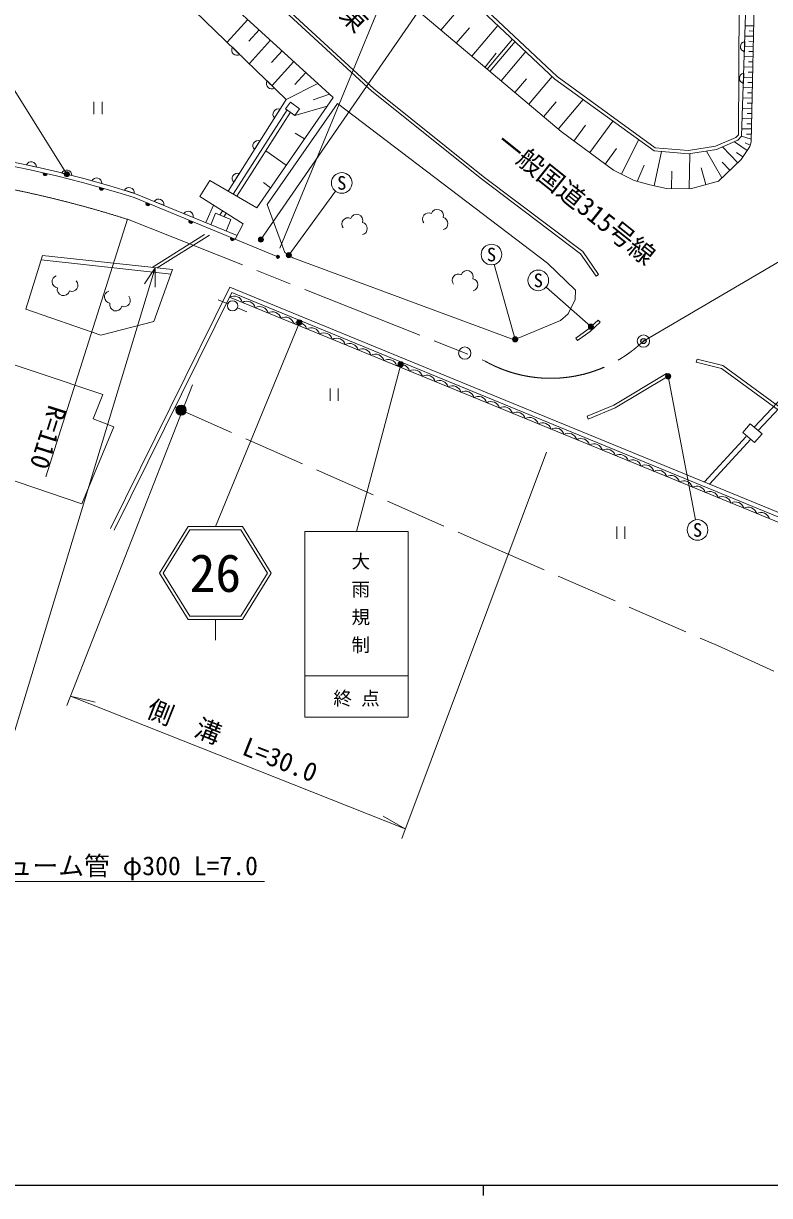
# Model space of a CAD drawing. Units: millimetres, scale not verified. Extents: x 40000 to 680000, y 20000 to 380000.
# Drawn here: x 123421 to 195768, y 204000 to 317641 of the extents above; entities that cross this region are included whole.
import ezdxf
from ezdxf.enums import TextEntityAlignment as Align

# ---------------------------------------------------------------- set-up
doc = ezdxf.new("R2010")
doc.units = ezdxf.units.MM
doc.header["$LTSCALE"] = 1000
doc.header["$PDMODE"] = 32
doc.header["$PDSIZE"] = 500
doc.linetypes.add('CHAIN', pattern=[18.5, 12, -1.5, 3.5, -1.5])
doc.linetypes.add('DASHED', pattern=[7.5, 6, -1.5])
for name, color, linetype, lineweight in [('M-BGD', 7, 'Continuous', 13), ('M-BMK', 2, 'CHAIN', 13), ('M-BMK-HTXT', 7, 'Continuous', 13), ('M-BMK-SRVR', 3, 'Continuous', 13), ('M-STR-HTXT', 7, 'Continuous', 13), ('M-STR-STRC', 7, 'Continuous', 13), ('M-TTL-BAND', 7, 'Continuous', 25)]:
    doc.layers.add(name, color=color, linetype=linetype, lineweight=lineweight)
doc.layers.add('M-OTRS', color=6, linetype='Continuous')
doc.styles.add('@ＭＳ ゴシック', font='')
doc.styles.add('ＭＳ ゴシック', font='')
doc.styles.get('@ＭＳ ゴシック').set_extended_font_data('@MS Gothic')
doc.styles.get('ＭＳ ゴシック').set_extended_font_data('MS Gothic')

msp = doc.modelspace()

# ---------------------------------------------------------------- hatches: boundary and pattern name
at = {"layer": 'M-BGD'}
for points in [[(125722, 303070, -0.4608), (125473, 302886, -0.4608), (125331, 303160)], [(130798, 301762, 0.4608), (130927, 301481, 0.4608), (131185, 301652)], [(135687, 300125, -0.4608), (135412, 299984, -0.4608), (135315, 300278)], [(139850, 298410, -0.4608), (139574, 298269, -0.4608), (139478, 298563)], [(143890, 296746, -0.4608), (143615, 296605, -0.4608), (143519, 296899)], [(147952, 295011, -0.41421), (148102, 295161, -0.41421), (148252, 295011, -1)], [(138247, 280348, -1), (139162, 279944, -0.41421), (138503, 279688, -0.41421)]]:
    msp.add_hatch(color=256, dxfattribs=at).paths.add_polyline_path(points)
at = {"layer": 'M-STR-HTXT'}
for points in [[(127853, 303139, -1), (127414, 302899, -1)], [(146671, 296802, -1), (146232, 296563, -1)], [(149404, 295211, -0.41421), (149193, 294927, -0.41421), (148910, 295139, -1)], [(150395, 288774, -1), (149956, 288535, -1)], [(178434, 288493, -1), (178461, 287994, -1)], [(171221, 287231, -1), (170971, 286797, -1)], [(160219, 284710, -1), (159780, 284471, -1)], [(185793, 283226, -1), (186078, 283637, -0.41421), (186141, 283289, -0.41421)]]:
    msp.add_hatch(color=256, dxfattribs=at).paths.add_polyline_path(points)

# ---------------------------------------------------------------- linework, layer by layer
at = {"layer": 'M-BGD'}
for p, q in [((163899, 316985), (166561, 320143)), ((145193, 318010), (143190, 315816)), ((165396, 315723), (166658, 317220)), ((166893, 314462), (169417, 317455)), ((194215, 317404), (193410, 317422)), ((146290, 317008), (145289, 315911)), ((147387, 316006), (145326, 313749)), ((168392, 313199), (170849, 316107)), ((194193, 316405), (193378, 316422)), ((194204, 316904), (193802, 316913)), ((144406, 314639), (143694, 315328)), ((148516, 314976), (147485, 313847)), ((168644, 312986), (171090, 315880)), ((169731, 312070), (172123, 314908)), ((193328, 314901), (193360, 315891)), ((194171, 315405), (193345, 315423)), ((194160, 314905), (193747, 314914)), ((194182, 315905), (193774, 315914)), ((149645, 313945), (147524, 311622)), ((168174, 313382), (169274, 314768)), ((194149, 314405), (193313, 314423)), ((194138, 313905), (193720, 313914)), ((150806, 312885), (149746, 311723)), ((193228, 311833), (193261, 312823)), ((194127, 313405), (193280, 313424)), ((194116, 312905), (193693, 312915)), ((147781, 311374), (147069, 312063)), ((151967, 311824), (148909, 310282)), ((171076, 310936), (172210, 312281)), ((172421, 309803), (174688, 312493)), ((194083, 311406), (193215, 311425)), ((194105, 312406), (193248, 312424)), ((194094, 311906), (193665, 311915)), ((153090, 310799), (151510, 310233)), ((175286, 307389), (177700, 310253)), ((194061, 310406), (193183, 310425)), ((194072, 310906), (193638, 310915)), ((130256, 310050), (130256, 308850)), ((131056, 310050), (131056, 308850)), ((148988, 309266), (143767, 301084)), ((147768, 308482), (148299, 309318)), ((152864, 309620), (149724, 308727)), ((173854, 308596), (175061, 310028)), ((194039, 309406), (193150, 309426)), ((194050, 309906), (193611, 309916)), ((149311, 309030), (144113, 300883)), ((178325, 305115), (180580, 308168)), ((194018, 308406), (193118, 308426)), ((194028, 308906), (193584, 308916)), ((150666, 306440), (149783, 307010)), ((176798, 306242), (177925, 307769)), ((193996, 307407), (193085, 307427)), ((193985, 306907), (193529, 306917)), ((194007, 307907), (193557, 307916)), ((145821, 305410), (146352, 306247)), ((181404, 303027), (183069, 306366)), ((193609, 305323), (192356, 306173)), ((193974, 306407), (193062, 306712)), ((193894, 305828), (193415, 306074)), ((148910, 303899), (146917, 305277)), ((179825, 304007), (180933, 305507)), ((184585, 301897), (185304, 305213)), ((187963, 301601), (188023, 305006)), ((191129, 302667), (189640, 305273)), ((192683, 304135), (191215, 305688)), ((193184, 304697), (192557, 305122)), ((123712, 303928), (124681, 303718)), ((182944, 302325), (183594, 303896)), ((189602, 302020), (189143, 303654)), ((191906, 303401), (191172, 304178)), ((125722, 303070), (125331, 303160)), ((127153, 303138), (128114, 302900)), ((130058, 302383), (131013, 302119)), ((143814, 302244), (144345, 303081)), ((186261, 301631), (186290, 303334)), ((131185, 301652), (130798, 301762)), ((133223, 301465), (134170, 301173)), ((147391, 301701), (146711, 302217)), ((134161, 300754), (148102, 295011)), ((134298, 301130), (144131, 297079)), ((135687, 300125), (135315, 300278)), ((136109, 300384), (137025, 300006)), ((141095, 298330), (141834, 300031)), ((138969, 299206), (139885, 298828)), ((142737, 299470), (142475, 299059)), ((143076, 299258), (142851, 298904)), ((139850, 298410), (139478, 298563)), ((143537, 298622), (143079, 297512)), ((143890, 296746), (143519, 296899)), ((137732, 293335), (125141, 294707)), ((143409, 291107), (202402, 266885)), ((143241, 290452), (142316, 290833)), ((144165, 290072), (145090, 289692)), ((153152, 282262), (153152, 281062)), ((153952, 282262), (153952, 281062)), ((180949, 268860), (180949, 267660)), ((181749, 268860), (181749, 267660))]:
    msp.add_line(p, q, dxfattribs=at)
at = {"layer": 'M-BGD', "linetype": 'DASHED'}
for p, q in [((135912, 293986), (142141, 297899)), ((136393, 293934), (142481, 297759)), ((194281, 278495), (205887, 290883)), ((194660, 278168), (206266, 290556)), ((189453, 273185), (193562, 277663)), ((189946, 272983), (193940, 277336))]:
    msp.add_line(p, q, dxfattribs=at)
at = {"layer": 'M-BGD'}
for points in [[(143944, 296723), (144736, 298226), (140515, 300851), (141483, 302407), (146051, 299761), (153451, 310470), (136277, 326151)], [(153715, 326398), (161747, 318799), (175569, 307150), (180625, 303416), (182646, 302408), (184144, 301992), (185772, 301639), (188102, 301599), (190801, 302357), (193016, 304449), (193867, 305704), (193969, 306177), (194324, 322403), (188918, 322972)], [(159840, 326471), (174957, 312240), (184574, 305276), (187918, 304989), (190620, 305435), (192690, 306315), (193062, 306712), (193575, 322482)], [(160059, 326704), (175161, 312487), (184690, 305587), (187905, 305311), (190530, 305745), (192503, 306584), (192746, 306843), (192835, 319619), (191502, 319881), (188875, 320433), (185457, 322114), (179652, 326397)], [(88997, 315943), (116454, 325784), (119163, 325676), (135129, 323614), (148909, 310282), (143263, 301376)], [(141600, 298122), (142057, 299231), (143537, 298622)], [(131866, 268681), (143433, 292081), (202541, 267811)], [(132234, 268499), (143631, 291557), (202478, 267394)]]:
    msp.add_lwpolyline(points, dxfattribs=at)
for points in [[(147067, 300083), (153869, 309878), (174247, 294391), (176952, 291766), (176926, 290890), (176251, 289494), (175489, 288838), (171014, 286980), (149555, 294929), (148759, 295420)], [(149309, 310023), (150196, 309373), (149724, 308727), (148836, 309377)], [(125276, 295145), (123666, 289932), (130921, 287407), (136074, 288738), (137889, 293771)], [(110515, 277383), (112102, 281643), (110105, 282387), (112336, 288460), (113856, 287902), (114600, 289926), (119316, 288396), (118538, 285852), (131107, 281678), (130189, 279313), (132186, 278538), (129089, 271069)], [(193903, 278822), (195038, 277841), (194319, 277009), (193184, 277990)]]:
    msp.add_lwpolyline(points, close=True, dxfattribs=at)
at = {"layer": 'M-BGD', "linetype": 'DASHED'}
msp.add_lwpolyline([(138118, 280404), (168411, 267050), (190718, 257322), (200326, 252986)], dxfattribs=at)
at = {"layer": 'M-BGD'}
for centre, radius in [((148102, 295011), 150), ((143703, 290262), 500), ((138705, 280146), 500)]:
    msp.add_circle(centre, radius, dxfattribs=at)
for centre, radius, start, end in [((144118, 315054), 505, 147.11683, 304.77502), ((193442, 315393), 505, 99.30864, 256.96683), ((193342, 312325), 505, 99.30864, 256.96683), ((147493, 311789), 505, 147.11683, 304.77502), ((148116, 308848), 505, 68.7989, 226.45709), ((100270, 193794), 112600, 72.41037, 93.71418), ((100270, 193794), 112200, 72.41892, 93.71768), ((146169, 305776), 505, 68.7989, 226.45709), ((124176, 303727), 505, 358.98106, 156.63925), ((127610, 302924), 505, 357.23393, 154.89212), ((125519, 303084), 203, 157.97096, 355.89435), ((130510, 302156), 505, 355.69109, 153.34928), ((144162, 302610), 505, 68.7989, 226.45709), ((130983, 301676), 203, 155.1003, 353.02368), ((133667, 301225), 505, 354.01989, 151.67808), ((135489, 300172), 203, 148.64956, 346.57295), ((136530, 300105), 505, 348.78216, 146.44035), ((139389, 298927), 505, 348.78216, 146.44035), ((155720, 298535), 600, 340.9589, 160.9589), ((162710, 298674), 600, 63.71298, 218.23861), ((163542, 299017), 600, 340.9589, 160.9589), ((139652, 298457), 203, 148.64956, 346.57295), ((154887, 298193), 600, 63.71298, 218.23861), ((156165, 297752), 600, 283.6792, 78.20483), ((163987, 298234), 600, 283.6792, 78.20483), ((143693, 296793), 203, 148.64956, 346.57295), ((165605, 292746), 600, 63.71298, 218.23861), ((166437, 293088), 600, 340.9589, 160.9589), ((126794, 292606), 600, 108.17391, 262.69954), ((128102, 292266), 600, 248.2077, 42.73333), ((166882, 292305), 600, 283.6792, 78.20483), ((127298, 291860), 600, 165.45362, 345.45362), ((131877, 291117), 600, 108.17391, 262.69954), ((133185, 290778), 600, 248.2077, 42.73333), ((143827, 290351), 864, 16.44381, 118.90971), ((132382, 290372), 600, 165.45362, 345.45362), ((145073, 289839), 864, 16.44381, 118.90971), ((146320, 289327), 864, 16.44381, 118.90971), ((147567, 288815), 864, 16.44381, 118.90971), ((148813, 288303), 864, 16.44381, 118.90971), ((150060, 287792), 864, 16.44381, 118.90971), ((151307, 287280), 864, 16.44381, 118.90971), ((152553, 286768), 864, 16.44381, 118.90971), ((153800, 286256), 864, 16.44381, 118.90971), ((155047, 285744), 864, 16.44381, 118.90971), ((156293, 285232), 864, 16.44381, 118.90971), ((157540, 284720), 864, 16.44381, 118.90971), ((158787, 284208), 864, 16.44381, 118.90971), ((160033, 283697), 864, 16.44381, 118.90971), ((161280, 283185), 864, 16.44381, 118.90971), ((162526, 282673), 864, 16.44381, 118.90971), ((163773, 282161), 864, 16.44381, 118.90971), ((165020, 281649), 864, 16.44381, 118.90971), ((166266, 281137), 864, 16.44381, 118.90971), ((167513, 280625), 864, 16.44381, 118.90971), ((168760, 280113), 864, 16.44381, 118.90971), ((170006, 279602), 864, 16.44381, 118.90971), ((171253, 279090), 864, 16.44381, 118.90971), ((172500, 278578), 864, 16.44381, 118.90971), ((173746, 278066), 864, 16.44381, 118.90971), ((174993, 277554), 864, 16.44381, 118.90971), ((176240, 277042), 864, 16.44381, 118.90971), ((177486, 276530), 864, 16.44381, 118.90971), ((178733, 276018), 864, 16.44381, 118.90971), ((179979, 275506), 864, 16.44381, 118.90971), ((181226, 274995), 864, 16.44381, 118.90971), ((182473, 274483), 864, 16.44381, 118.90971), ((183719, 273971), 864, 16.44381, 118.90971), ((184966, 273459), 864, 16.44381, 118.90971), ((186213, 272947), 864, 16.44381, 118.90971), ((187459, 272435), 864, 16.44381, 118.90971), ((188706, 271923), 864, 16.44381, 118.90971), ((189953, 271411), 864, 16.44381, 118.90971), ((191199, 270900), 864, 16.44381, 118.90971), ((192446, 270388), 864, 16.44381, 118.90971), ((193693, 269876), 864, 16.44381, 118.90971), ((194939, 269364), 864, 16.44381, 118.90971)]:
    msp.add_arc(centre, radius, start, end, dxfattribs=at)
at = {"layer": 'M-BMK'}
msp.add_line((133496, 298656), (168183, 284899), dxfattribs=at)
for centre, radius, start, end in [((100270, 193794), 110000, 72.41892, 93.71768), ((174547, 296235), 13000, 240.68827, 313.76452)]:
    msp.add_arc(centre, radius, start, end, dxfattribs=at)
at = {"layer": 'M-BMK-SRVR'}
for centre in [(183539, 286847), (166215, 285680)]:
    msp.add_circle(centre, 600, dxfattribs=at)
at = {"layer": 'M-OTRS'}
msp.add_point((183539, 286847), dxfattribs=at)
msp.add_point((183539, 286847), dxfattribs=at)
at = {"layer": 'M-STR-HTXT'}
for p, q in [((127634, 303019), (104598, 339865)), ((146451, 296682), (167520, 327272)), ((148282, 295843), (158856, 321534)), ((183539, 286847), (225534, 311458)), ((149157, 295175), (153695, 301373)), ((133496, 298656), (125587, 273693)), ((136198, 293955), (118129, 234458)), ((136198, 293955), (135158, 292390)), ((136198, 293955), (136192, 292076)), ((171096, 287014), (169072, 294270)), ((178448, 288243), (174094, 292072)), ((150176, 288654), (142030, 268858)), ((159999, 284590), (155720, 268379)), ((185936, 283431), (188595, 269514)), ((139812, 282608), (127623, 251500)), ((174148, 276087), (160096, 238621)), ((127988, 252431), (160447, 239557)), ((127988, 252431), (130374, 251852)), ((160447, 239557), (158313, 240771)), ((118129, 234458), (146794, 234458))]:
    msp.add_line(p, q, dxfattribs=at)
for centre in [(127634, 303019), (146451, 296682), (149157, 295175), (150176, 288654), (178448, 288243), (171096, 287014), (159999, 284590), (185936, 283431)]:
    msp.add_circle(centre, 250, dxfattribs=at)
at = {"layer": 'M-STR-STRC'}
for p, q in [((139394, 268858), (136630, 264358)), ((139561, 268558), (136982, 264358)), ((139394, 268858), (144666, 268858)), ((139561, 268558), (144498, 268558)), ((147078, 264358), (144498, 268558)), ((147430, 264358), (144666, 268858)), ((150720, 268379), (160720, 268379)), ((150720, 268379), (150720, 250379)), ((160720, 268379), (160720, 250379)), ((136630, 264358), (139394, 259858)), ((136982, 264358), (139561, 260158)), ((144498, 260158), (147078, 264358)), ((144666, 259858), (147430, 264358)), ((139394, 259858), (144666, 259858)), ((139561, 260158), (144498, 260158)), ((142030, 259858), (142030, 257858)), ((150720, 254379), (160720, 254379)), ((150720, 250379), (160720, 250379))]:
    msp.add_line(p, q, dxfattribs=at)
for points in [[(146179, 321639), (145976, 321418), (157211, 311069), (167824, 302566), (177443, 295317), (178948, 293145), (179195, 293316), (177662, 295527), (168008, 302803), (157406, 311297)], [(179136, 288885), (179340, 288665), (178375, 287766), (177158, 286895), (176984, 287138), (178185, 287999)], [(188740, 285092), (188667, 284801), (191107, 284187), (202877, 275574), (203055, 275816), (191237, 284463)], [(178190, 279277), (178075, 279554), (180671, 280634), (185782, 283689), (185936, 283431), (180806, 280365)]]:
    msp.add_lwpolyline(points, close=True, dxfattribs=at)
for centre in [(154286, 302180), (168804, 295234), (173343, 292732), (188782, 268532)]:
    msp.add_circle(centre, 1000, dxfattribs=at)
at = {"layer": 'M-TTL-BAND'}
for p, q in [((40000, 205000), (579000, 205000)), ((168000, 205000), (168000, 204000))]:
    msp.add_line(p, q, dxfattribs=at)

# ---------------------------------------------------------------- texts
at = {"layer": 'M-BMK-HTXT', "style": 'ＭＳ ゴシック'}
for s, rotation, p in [('至\u3000阿東', 315.085, (148251, 323291)), ('一般国道315号線', 321.337, (168788, 305376))]:
    msp.add_text(s, height=1833, rotation=rotation, dxfattribs=at).set_placement(p, align=Align.BOTTOM_LEFT)
at = {"layer": 'M-STR-HTXT', "style": 'ＭＳ ゴシック'}
msp.add_text('R=110', height=1833, rotation=252.419, dxfattribs=at).set_placement((127648, 280199), align=Align.TOP_LEFT)
msp.add_text('側\u3000溝\u3000L=30.0', height=1833, rotation=338.366, dxfattribs=at).set_placement((143129, 246749), align=Align.BOTTOM_CENTER)
msp.add_text('ヒューム管 φ300 L=7.0', height=1833, dxfattribs=at).set_placement((119294, 234508), align=Align.BOTTOM_LEFT)
at = {"layer": 'M-STR-STRC', "style": 'ＭＳ ゴシック'}
for s, height, p in [('S', 1320, (154286, 302180)), ('S', 1320, (168804, 295234)), ('S', 1320, (173343, 292732)), ('S', 1320, (188782, 268532)), ('26', 3666, (142030, 264358))]:
    msp.add_text(s, height=height, dxfattribs=at).set_placement(p, align=Align.MIDDLE_CENTER)
at = {"layer": 'M-STR-STRC', "style": '@ＭＳ ゴシック'}
msp.add_text('大 雨 規 制', height=1320, rotation=270, dxfattribs=at).set_placement((155049, 266403), align=Align.BOTTOM_LEFT)
at = {"layer": 'M-STR-STRC', "style": 'ＭＳ ゴシック'}
msp.add_text('終 点', height=1320, dxfattribs=at).set_placement((153470, 251151), align=Align.BOTTOM_LEFT)

doc.saveas('drawing.dxf')
